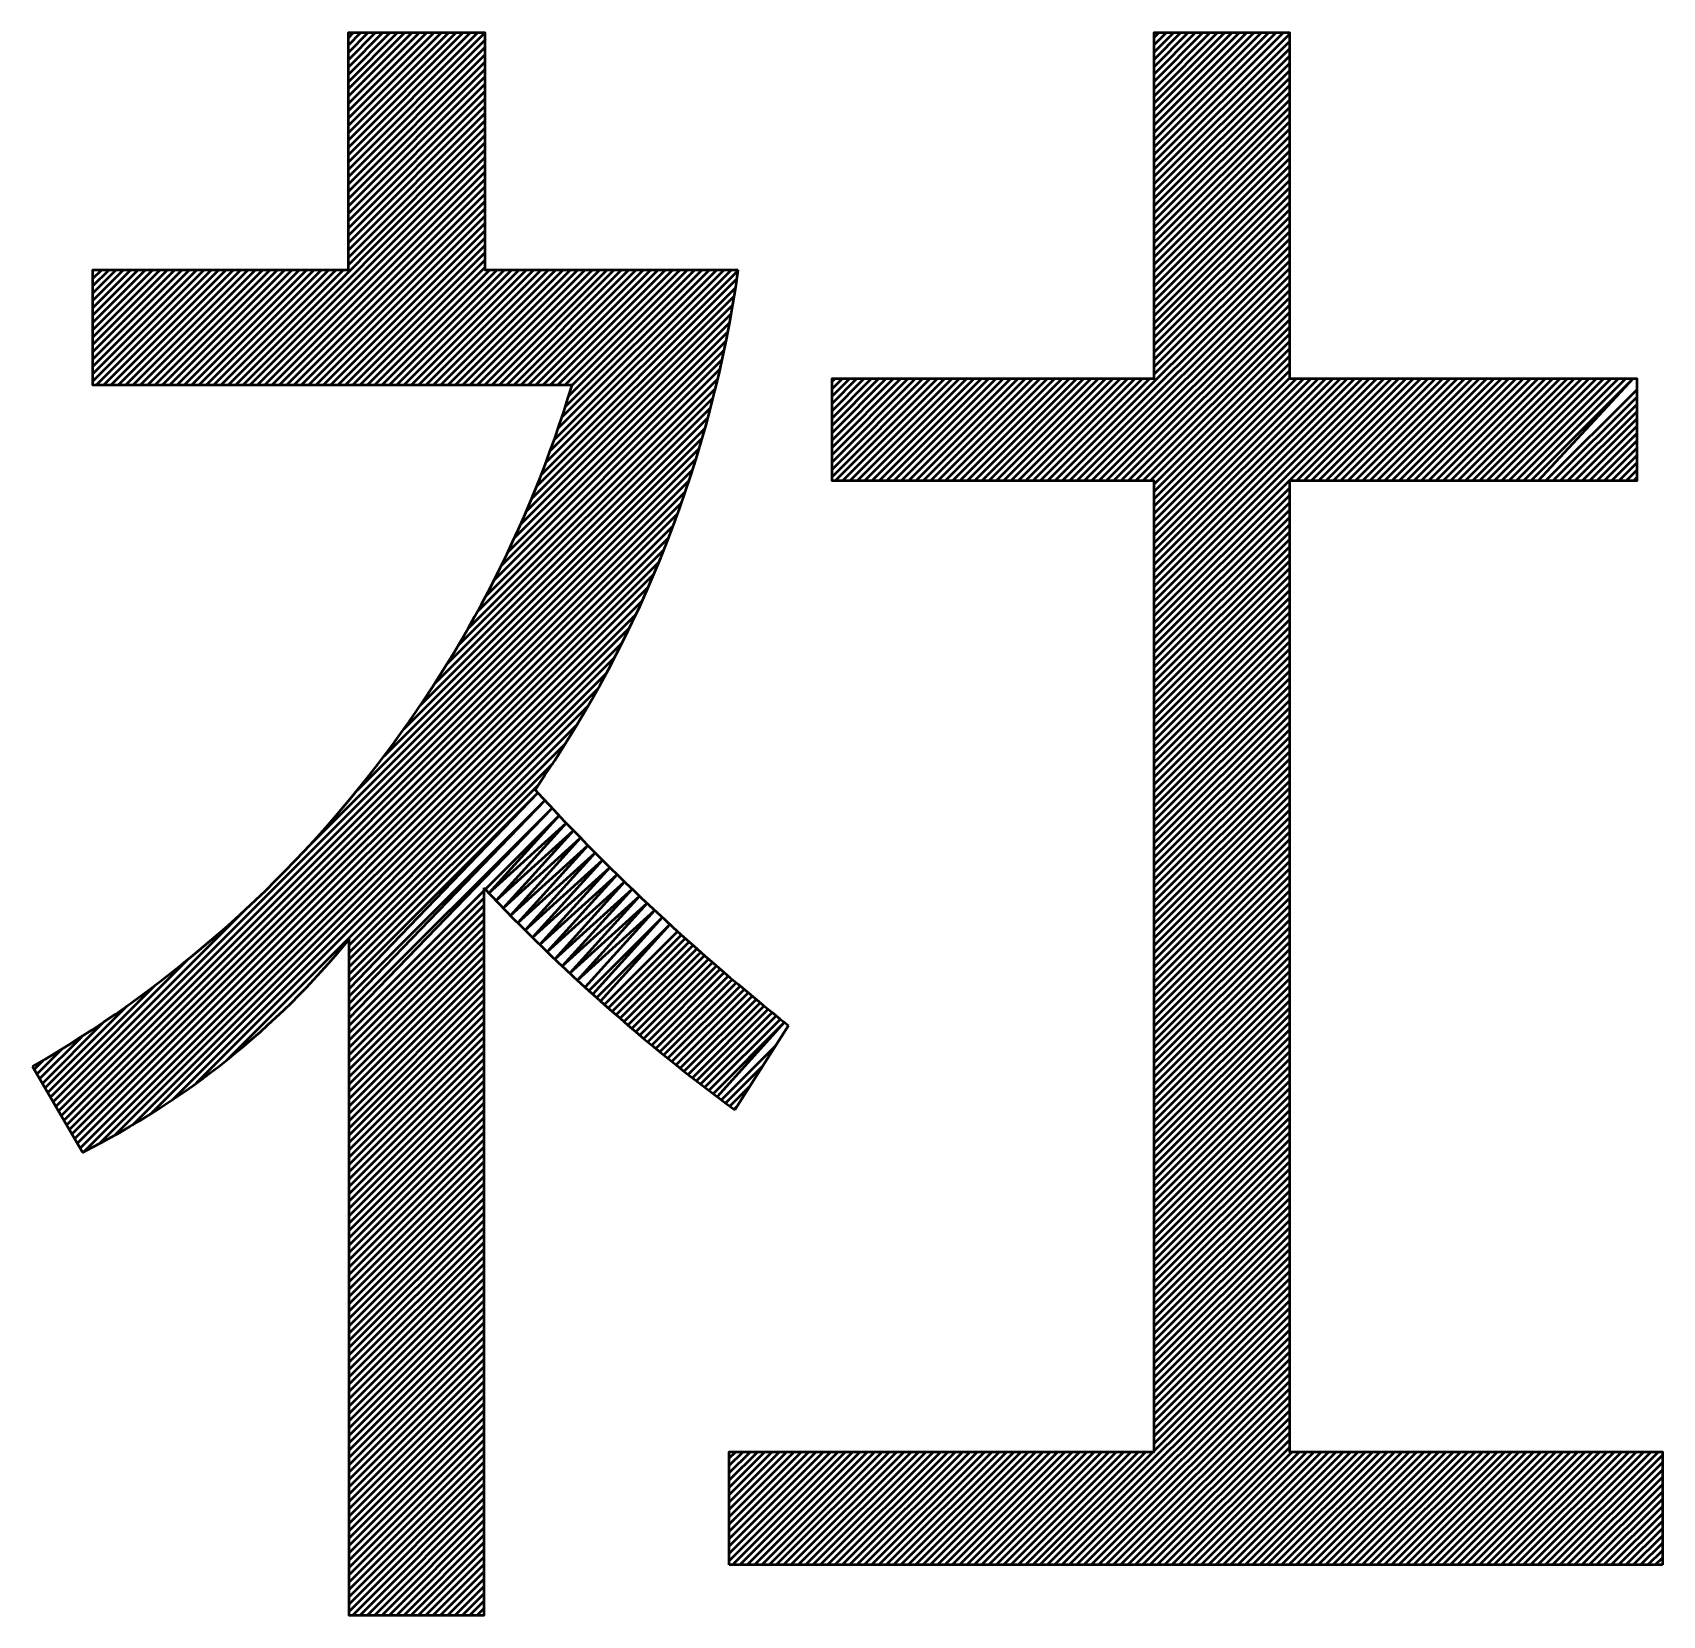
# Model space of a CAD drawing. Units: millimetres at full size, sheet at 1:50. Extents: x -14288 to 14412, y -10089 to 9986.
# Drawn here: x 1062.5 to 1344.8, y -9153 to -8878.9 of the extents above; entities that cross this region are included whole.
import ezdxf

# ---------------------------------------------------------------- set-up
doc = ezdxf.new("R2010")
doc.units = ezdxf.units.MM
doc.header["$LTSCALE"] = 50
doc.layers.add('2-8_図枠', color=251, linetype='Continuous', lineweight=50)

msp = doc.modelspace()

# ---------------------------------------------------------------- linework, layer by layer
at = {"layer": '2-8_図枠'}
for p, q in [((1117.24, -8879.75), (1118.13, -8878.85)), ((1117.24, -8881.01), (1119.4, -8878.85)), ((1117.24, -8882.28), (1120.67, -8878.85)), ((1117.24, -8883.55), (1121.93, -8878.85)), ((1117.24, -8884.82), (1123.2, -8878.85)), ((1117.24, -8886.09), (1124.47, -8878.85)), ((1117.24, -8887.36), (1125.74, -8878.85)), ((1117.24, -8888.62), (1127.01, -8878.85)), ((1117.24, -8889.89), (1128.28, -8878.85)), ((1117.24, -8891.16), (1129.54, -8878.85)), ((1117.24, -8892.43), (1130.81, -8878.85)), ((1117.24, -8893.7), (1132.08, -8878.85)), ((1117.24, -8894.97), (1133.35, -8878.85)), ((1117.24, -8896.23), (1134.62, -8878.85)), ((1117.24, -8897.5), (1135.89, -8878.85)), ((1117.24, -8898.77), (1137.15, -8878.85)), ((1117.24, -8900.04), (1138.42, -8878.85)), ((1117.24, -8901.31), (1139.69, -8878.85)), ((1117.24, -8902.58), (1140.89, -8878.92)), ((1117.24, -8903.84), (1140.89, -8880.19)), ((1256.81, -8879.69), (1257.65, -8878.85)), ((1256.81, -8880.96), (1258.92, -8878.85)), ((1256.81, -8882.23), (1260.19, -8878.85)), ((1256.81, -8883.49), (1261.45, -8878.85)), ((1256.81, -8884.76), (1262.72, -8878.85)), ((1256.81, -8886.03), (1263.99, -8878.85)), ((1256.81, -8887.3), (1265.26, -8878.85)), ((1256.81, -8888.57), (1266.53, -8878.85)), ((1256.81, -8889.84), (1267.8, -8878.85)), ((1256.81, -8891.1), (1269.06, -8878.85)), ((1256.81, -8892.37), (1270.33, -8878.85)), ((1256.81, -8893.64), (1271.6, -8878.85)), ((1256.81, -8894.91), (1272.87, -8878.85)), ((1256.81, -8896.18), (1274.14, -8878.85)), ((1256.81, -8897.45), (1275.41, -8878.85)), ((1256.81, -8898.71), (1276.67, -8878.85)), ((1256.81, -8899.98), (1277.94, -8878.85)), ((1256.81, -8901.25), (1279.21, -8878.85)), ((1256.81, -8902.52), (1280.22, -8879.11)), ((1256.81, -8903.79), (1280.22, -8880.38)), ((1117.24, -8905.11), (1140.89, -8881.45)), ((1117.24, -8906.38), (1140.89, -8882.72)), ((1256.81, -8905.06), (1280.22, -8881.65)), ((1256.81, -8906.33), (1280.22, -8882.92)), ((1117.24, -8907.65), (1140.89, -8883.99)), ((1117.24, -8908.92), (1140.89, -8885.26)), ((1256.81, -8907.59), (1280.22, -8884.19)), ((1256.81, -8908.86), (1280.22, -8885.45)), ((1117.24, -8910.19), (1140.89, -8886.53)), ((1117.24, -8911.45), (1140.89, -8887.8)), ((1256.81, -8910.13), (1280.22, -8886.72)), ((1256.81, -8911.4), (1280.22, -8887.99)), ((1117.24, -8912.72), (1140.89, -8889.06)), ((1117.24, -8913.99), (1140.89, -8890.33)), ((1117.24, -8915.26), (1140.89, -8891.6)), ((1256.81, -8912.67), (1280.22, -8889.26)), ((1256.81, -8913.94), (1280.22, -8890.53)), ((1256.81, -8915.2), (1280.22, -8891.8)), ((1117.24, -8916.53), (1140.89, -8892.87)), ((1117.24, -8917.8), (1140.89, -8894.14)), ((1256.81, -8916.47), (1280.22, -8893.06)), ((1256.81, -8917.74), (1280.22, -8894.33)), ((1097.67, -8939.9), (1140.89, -8896.67)), ((1117.24, -8919.06), (1140.89, -8895.41)), ((1256.81, -8919.01), (1280.22, -8895.6)), ((1256.81, -8920.28), (1280.22, -8896.87)), ((1098.94, -8939.9), (1140.89, -8897.94)), ((1100.2, -8939.9), (1140.89, -8899.21)), ((1256.81, -8921.55), (1280.22, -8898.14)), ((1256.81, -8922.81), (1280.22, -8899.41)), ((1101.47, -8939.9), (1140.89, -8900.48)), ((1102.74, -8939.9), (1140.89, -8901.75)), ((1104.01, -8939.9), (1140.89, -8903.02)), ((1256.81, -8924.08), (1280.22, -8900.67)), ((1256.81, -8925.35), (1280.22, -8901.94)), ((1105.28, -8939.9), (1140.89, -8904.29)), ((1106.55, -8939.9), (1140.89, -8905.55)), ((1256.81, -8926.62), (1280.22, -8903.21)), ((1256.81, -8927.89), (1280.22, -8904.48)), ((1256.81, -8929.16), (1280.22, -8905.75)), ((1107.81, -8939.9), (1140.89, -8906.82)), ((1109.08, -8939.9), (1140.89, -8908.09)), ((1256.81, -8930.42), (1280.22, -8907.02)), ((1256.81, -8931.69), (1280.22, -8908.28)), ((1110.35, -8939.9), (1140.89, -8909.36)), ((1111.62, -8939.9), (1140.89, -8910.63)), ((1256.81, -8932.96), (1280.22, -8909.55)), ((1256.81, -8934.23), (1280.22, -8910.82)), ((1112.89, -8939.9), (1140.89, -8911.9)), ((1114.16, -8939.9), (1140.89, -8913.16)), ((1115.42, -8939.9), (1140.89, -8914.43)), ((1256.81, -8935.5), (1280.22, -8912.09)), ((1256.81, -8936.77), (1280.22, -8913.36)), ((1116.69, -8939.9), (1140.89, -8915.7)), ((1117.96, -8939.9), (1140.89, -8916.97)), ((1239.61, -8956.51), (1280.22, -8915.89)), ((1240.88, -8956.51), (1280.22, -8917.16)), ((1256.81, -8938.03), (1280.22, -8914.63)), ((1072.98, -8921.47), (1074.52, -8919.93)), ((1072.98, -8922.73), (1075.79, -8919.93)), ((1072.98, -8924), (1077.05, -8919.93)), ((1072.98, -8925.27), (1078.32, -8919.93)), ((1072.98, -8926.54), (1079.59, -8919.93)), ((1072.98, -8927.81), (1080.86, -8919.93)), ((1072.98, -8929.08), (1082.13, -8919.93)), ((1072.98, -8930.34), (1083.4, -8919.93)), ((1072.98, -8931.61), (1084.66, -8919.93)), ((1072.98, -8932.88), (1085.93, -8919.93)), ((1072.98, -8934.15), (1087.2, -8919.93)), ((1072.98, -8935.42), (1088.47, -8919.93)), ((1072.98, -8936.69), (1089.74, -8919.93)), ((1072.98, -8937.95), (1091.01, -8919.93)), ((1072.98, -8939.22), (1092.27, -8919.93)), ((1073.57, -8939.9), (1093.54, -8919.93)), ((1074.84, -8939.9), (1094.81, -8919.93)), ((1076.1, -8939.9), (1096.08, -8919.93)), ((1077.37, -8939.9), (1097.35, -8919.93)), ((1078.64, -8939.9), (1098.62, -8919.93)), ((1079.91, -8939.9), (1099.89, -8919.93)), ((1081.18, -8939.9), (1101.15, -8919.93)), ((1082.45, -8939.9), (1102.42, -8919.93)), ((1083.71, -8939.9), (1103.69, -8919.93)), ((1084.98, -8939.9), (1104.96, -8919.93)), ((1086.25, -8939.9), (1106.23, -8919.93)), ((1087.52, -8939.9), (1107.5, -8919.93)), ((1088.79, -8939.9), (1108.76, -8919.93)), ((1090.06, -8939.9), (1110.03, -8919.93)), ((1091.33, -8939.9), (1111.3, -8919.93)), ((1092.59, -8939.9), (1112.57, -8919.93)), ((1093.86, -8939.9), (1113.84, -8919.93)), ((1095.13, -8939.9), (1115.11, -8919.93)), ((1096.4, -8939.9), (1116.37, -8919.93)), ((1119.23, -8939.9), (1140.89, -8918.24)), ((1120.5, -8939.9), (1140.89, -8919.51)), ((1121.77, -8939.9), (1141.74, -8919.93)), ((1123.03, -8939.9), (1143.01, -8919.93)), ((1124.3, -8939.9), (1144.28, -8919.93)), ((1125.57, -8939.9), (1145.55, -8919.93)), ((1126.84, -8939.9), (1146.81, -8919.93)), ((1128.11, -8939.9), (1148.08, -8919.93)), ((1129.38, -8939.9), (1149.35, -8919.93)), ((1130.64, -8939.9), (1150.62, -8919.93)), ((1131.91, -8939.9), (1151.89, -8919.93)), ((1133.18, -8939.9), (1153.16, -8919.93)), ((1134.45, -8939.9), (1154.43, -8919.93)), ((1135.72, -8939.9), (1155.69, -8919.93)), ((1136.99, -8939.9), (1156.96, -8919.93)), ((1138.26, -8939.9), (1158.23, -8919.93)), ((1139.52, -8939.9), (1159.5, -8919.93)), ((1140.79, -8939.9), (1160.77, -8919.93)), ((1142.06, -8939.9), (1162.04, -8919.93)), ((1143.33, -8939.9), (1163.3, -8919.93)), ((1144.6, -8939.9), (1164.57, -8919.93)), ((1145.87, -8939.9), (1165.84, -8919.93)), ((1147.13, -8939.9), (1167.11, -8919.93)), ((1148.4, -8939.9), (1168.38, -8919.93)), ((1149.67, -8939.9), (1169.65, -8919.93)), ((1150.94, -8939.9), (1170.91, -8919.93)), ((1151.46, -8953.33), (1184.76, -8920.03)), ((1152.21, -8939.9), (1172.18, -8919.93)), ((1152.21, -8951.31), (1183.6, -8919.93)), ((1152.92, -8949.33), (1182.33, -8919.93)), ((1153.48, -8939.9), (1173.45, -8919.93)), ((1153.6, -8947.39), (1181.06, -8919.93)), ((1154.24, -8945.48), (1179.79, -8919.93)), ((1154.74, -8939.9), (1174.72, -8919.93)), ((1154.85, -8943.6), (1178.52, -8919.93)), ((1155.44, -8941.74), (1177.26, -8919.93)), ((1155.99, -8939.92), (1175.99, -8919.93)), ((1242.15, -8956.51), (1280.22, -8918.43)), ((1243.41, -8956.51), (1280.22, -8919.7)), ((1150.67, -8955.39), (1184.55, -8921.51)), ((1244.68, -8956.51), (1280.22, -8920.97)), ((1245.95, -8956.51), (1280.22, -8922.24)), ((1148.96, -8959.63), (1184.08, -8924.51)), ((1149.84, -8957.49), (1184.32, -8923.01)), ((1247.22, -8956.51), (1280.22, -8923.5)), ((1248.49, -8956.51), (1280.22, -8924.77)), ((1147.05, -8964.08), (1183.56, -8927.57)), ((1148.03, -8961.83), (1183.83, -8926.03)), ((1249.76, -8956.51), (1280.22, -8926.04)), ((1251.02, -8956.51), (1280.22, -8927.31)), ((1144.9, -8968.77), (1182.99, -8930.68)), ((1146.01, -8966.39), (1183.28, -8929.12)), ((1252.29, -8956.51), (1280.22, -8928.58)), ((1253.56, -8956.51), (1280.22, -8929.85)), ((1254.83, -8956.51), (1280.22, -8931.11)), ((1142.45, -8973.76), (1182.35, -8933.86)), ((1143.71, -8971.23), (1182.68, -8932.26)), ((1256.1, -8956.51), (1280.22, -8932.38)), ((1256.81, -8957.06), (1280.22, -8933.65)), ((1141.09, -8976.39), (1182, -8935.47)), ((1256.81, -8958.33), (1280.22, -8934.92)), ((1256.81, -8959.6), (1280.22, -8936.19)), ((1138.02, -8981.99), (1181.26, -8938.75)), ((1139.62, -8979.13), (1181.64, -8937.1)), ((1201.01, -8939.3), (1201.53, -8938.78)), ((1201.01, -8940.57), (1202.8, -8938.78)), ((1201.01, -8941.84), (1204.07, -8938.78)), ((1201.01, -8943.11), (1205.33, -8938.78)), ((1201.01, -8944.37), (1206.6, -8938.78)), ((1201.01, -8945.64), (1207.87, -8938.78)), ((1201.01, -8946.91), (1209.14, -8938.78)), ((1201.01, -8948.18), (1210.41, -8938.78)), ((1201.01, -8949.45), (1211.68, -8938.78)), ((1201.01, -8950.72), (1212.94, -8938.78)), ((1201.01, -8951.98), (1214.21, -8938.78)), ((1201.01, -8953.25), (1215.48, -8938.78)), ((1201.01, -8954.52), (1216.75, -8938.78)), ((1201.01, -8955.79), (1218.02, -8938.78)), ((1201.56, -8956.51), (1219.29, -8938.78)), ((1202.83, -8956.51), (1220.55, -8938.78)), ((1204.09, -8956.51), (1221.82, -8938.78)), ((1205.36, -8956.51), (1223.09, -8938.78)), ((1206.63, -8956.51), (1224.36, -8938.78)), ((1207.9, -8956.51), (1225.63, -8938.78)), ((1209.17, -8956.51), (1226.9, -8938.78)), ((1210.44, -8956.51), (1228.16, -8938.78)), ((1211.71, -8956.51), (1229.43, -8938.78)), ((1212.97, -8956.51), (1230.7, -8938.78)), ((1214.24, -8956.51), (1231.97, -8938.78)), ((1215.51, -8956.51), (1233.24, -8938.78)), ((1216.78, -8956.51), (1234.51, -8938.78)), ((1218.05, -8956.51), (1235.77, -8938.78)), ((1219.32, -8956.51), (1237.04, -8938.78)), ((1220.58, -8956.51), (1238.31, -8938.78)), ((1221.85, -8956.51), (1239.58, -8938.78)), ((1223.12, -8956.51), (1240.85, -8938.78)), ((1224.39, -8956.51), (1242.12, -8938.78)), ((1225.66, -8956.51), (1243.39, -8938.78)), ((1226.93, -8956.51), (1244.65, -8938.78)), ((1228.19, -8956.51), (1245.92, -8938.78)), ((1229.46, -8956.51), (1247.19, -8938.78)), ((1230.73, -8956.51), (1248.46, -8938.78)), ((1232, -8956.51), (1249.73, -8938.78)), ((1233.27, -8956.51), (1251, -8938.78)), ((1234.54, -8956.51), (1252.26, -8938.78)), ((1235.8, -8956.51), (1253.53, -8938.78)), ((1237.07, -8956.51), (1254.8, -8938.78)), ((1238.34, -8956.51), (1256.07, -8938.78)), ((1256.81, -8960.87), (1280.22, -8937.46)), ((1256.81, -8962.13), (1280.22, -8938.73)), ((1256.81, -8963.4), (1281.44, -8938.78)), ((1256.81, -8964.67), (1282.7, -8938.78)), ((1256.81, -8965.94), (1283.97, -8938.78)), ((1256.81, -8967.21), (1285.24, -8938.78)), ((1256.81, -8968.48), (1286.51, -8938.78)), ((1256.81, -8969.74), (1287.78, -8938.78)), ((1256.81, -8971.01), (1289.05, -8938.78)), ((1256.81, -8972.28), (1290.31, -8938.78)), ((1256.81, -8973.55), (1291.58, -8938.78)), ((1256.81, -8974.82), (1292.85, -8938.78)), ((1256.81, -8976.09), (1294.12, -8938.78)), ((1256.81, -8977.35), (1295.39, -8938.78)), ((1256.81, -8978.62), (1296.66, -8938.78)), ((1256.81, -8979.89), (1297.93, -8938.78)), ((1281.47, -8956.51), (1299.19, -8938.78)), ((1282.73, -8956.51), (1300.46, -8938.78)), ((1284, -8956.51), (1301.73, -8938.78)), ((1285.27, -8956.51), (1303, -8938.78)), ((1286.54, -8956.51), (1304.27, -8938.78)), ((1287.81, -8956.51), (1305.54, -8938.78)), ((1289.08, -8956.51), (1306.8, -8938.78)), ((1290.34, -8956.51), (1308.07, -8938.78)), ((1291.61, -8956.51), (1309.34, -8938.78)), ((1292.88, -8956.51), (1310.61, -8938.78)), ((1294.15, -8956.51), (1311.88, -8938.78)), ((1295.42, -8956.51), (1313.15, -8938.78)), ((1296.69, -8956.51), (1314.41, -8938.78)), ((1297.95, -8956.51), (1315.68, -8938.78)), ((1299.22, -8956.51), (1316.95, -8938.78)), ((1300.49, -8956.51), (1318.22, -8938.78)), ((1301.76, -8956.51), (1319.49, -8938.78)), ((1303.03, -8956.51), (1320.76, -8938.78)), ((1304.3, -8956.51), (1322.02, -8938.78)), ((1305.56, -8956.51), (1323.29, -8938.78)), ((1306.83, -8956.51), (1324.56, -8938.78)), ((1308.1, -8956.51), (1325.83, -8938.78)), ((1309.37, -8956.51), (1327.1, -8938.78)), ((1310.64, -8956.51), (1328.37, -8938.78)), ((1311.91, -8956.51), (1329.63, -8938.78)), ((1313.17, -8956.51), (1330.9, -8938.78)), ((1314.44, -8956.51), (1332.17, -8938.78)), ((1315.71, -8956.51), (1333.44, -8938.78)), ((1316.98, -8956.51), (1334.71, -8938.78)), ((1318.25, -8956.51), (1335.98, -8938.78)), ((1319.52, -8956.51), (1337.24, -8938.78)), ((1320.79, -8956.51), (1338.51, -8938.78)), ((1134.35, -8988.2), (1180.44, -8942.1)), ((1136.28, -8985), (1180.86, -8940.42)), ((1324.59, -8956.51), (1340.4, -8940.7)), ((1325.86, -8956.51), (1340.4, -8941.97)), ((1132.2, -8991.62), (1180.01, -8943.81)), ((1327.13, -8956.51), (1340.4, -8943.24)), ((1328.4, -8956.51), (1340.4, -8944.51)), ((1126.9, -8999.46), (1179.07, -8947.29)), ((1129.75, -8995.33), (1179.55, -8945.54)), ((1329.66, -8956.51), (1340.4, -8945.77)), ((1330.93, -8956.51), (1340.4, -8947.04)), ((1332.2, -8956.51), (1340.4, -8948.31)), ((1118.8, -9010.09), (1178.03, -8950.86)), ((1123.42, -9004.2), (1178.56, -8949.06)), ((1333.47, -8956.51), (1340.4, -8949.58)), ((1334.74, -8956.51), (1340.4, -8950.85)), ((1110.47, -9019.69), (1177.48, -8952.68)), ((1336.01, -8956.51), (1340.4, -8952.12)), ((1337.27, -8956.51), (1340.4, -8953.38)), ((1066.57, -9064.86), (1176.9, -8954.53)), ((1067.03, -9065.67), (1176.29, -8956.41)), ((1338.54, -8956.51), (1340.4, -8954.65)), ((1339.81, -8956.51), (1340.4, -8955.92)), ((1067.5, -9066.47), (1175.65, -8958.32)), ((1256.81, -8981.16), (1280.22, -8957.75)), ((1256.81, -8982.43), (1280.22, -8959.02)), ((1067.96, -9067.27), (1174.98, -8960.25)), ((1068.43, -9068.07), (1174.27, -8962.23)), ((1256.81, -8983.7), (1280.22, -8960.29)), ((1256.81, -8984.96), (1280.22, -8961.56)), ((1068.89, -9068.88), (1173.53, -8964.24)), ((1256.81, -8986.23), (1280.22, -8962.82)), ((1256.81, -8987.5), (1280.22, -8964.09)), ((1069.36, -9069.68), (1172.76, -8966.28)), ((1256.81, -8988.77), (1280.22, -8965.36)), ((1256.81, -8990.04), (1280.22, -8966.63)), ((1256.81, -8991.31), (1280.22, -8967.9)), ((1069.82, -9070.48), (1171.94, -8968.37)), ((1070.29, -9071.29), (1171.07, -8970.5)), ((1256.81, -8992.57), (1280.22, -8969.17)), ((1256.81, -8993.84), (1280.22, -8970.43)), ((1070.76, -9072.09), (1170.16, -8972.68)), ((1256.81, -8995.11), (1280.22, -8971.7)), ((1256.81, -8996.38), (1280.22, -8972.97)), ((1071.46, -9072.65), (1169.19, -8974.92)), ((1256.81, -8997.65), (1280.22, -8974.24)), ((1256.81, -8998.92), (1280.22, -8975.51)), ((1074.08, -9071.3), (1168.17, -8977.21)), ((1256.81, -9000.18), (1280.22, -8976.78)), ((1256.81, -9001.45), (1280.22, -8978.04)), ((1256.81, -9002.72), (1280.22, -8979.31)), ((1076.86, -9069.79), (1167.09, -8979.56)), ((1079.84, -9068.07), (1165.94, -8981.98)), ((1256.81, -9003.99), (1280.22, -8980.58)), ((1256.81, -9005.26), (1280.22, -8981.85)), ((1083.09, -9066.1), (1164.71, -8984.48)), ((1256.81, -9006.53), (1280.22, -8983.12)), ((1256.81, -9007.8), (1280.22, -8984.39)), ((1086.7, -9063.75), (1163.39, -8987.06)), ((1256.81, -9009.06), (1280.22, -8985.65)), ((1256.81, -9010.33), (1280.22, -8986.92)), ((1090.89, -9060.84), (1161.98, -8989.75)), ((1256.81, -9011.6), (1280.22, -8988.19)), ((1256.81, -9012.87), (1280.22, -8989.46)), ((1096.18, -9056.81), (1160.45, -8992.54)), ((1256.81, -9014.14), (1280.22, -8990.73)), ((1256.81, -9015.41), (1280.22, -8992)), ((1256.81, -9016.67), (1280.22, -8993.27)), ((1117.42, -9036.84), (1158.79, -8995.47)), ((1256.81, -9017.94), (1280.22, -8994.53)), ((1256.81, -9019.21), (1280.22, -8995.8)), ((1117.42, -9038.11), (1156.96, -8998.56)), ((1256.81, -9020.48), (1280.22, -8997.07)), ((1256.81, -9021.75), (1280.22, -8998.34)), ((1117.42, -9039.37), (1154.95, -9001.85)), ((1256.81, -9023.02), (1280.22, -8999.61)), ((1256.81, -9024.28), (1280.22, -9000.88)), ((1256.81, -9025.55), (1280.22, -9002.14)), ((1256.81, -9026.82), (1280.22, -9003.41)), ((1256.81, -9028.09), (1280.22, -9004.68)), ((1117.42, -9040.64), (1152.69, -9005.37)), ((1256.81, -9029.36), (1280.22, -9005.95)), ((1256.81, -9030.63), (1280.22, -9007.22)), ((1117.42, -9041.91), (1150.11, -9009.23)), ((1256.81, -9031.89), (1280.22, -9008.49)), ((1256.81, -9033.16), (1280.22, -9009.75)), ((1256.81, -9034.43), (1280.22, -9011.02)), ((1256.81, -9035.7), (1280.22, -9012.29)), ((1256.81, -9036.97), (1280.22, -9013.56)), ((1256.81, -9038.24), (1280.22, -9014.83)), ((1256.81, -9039.5), (1280.22, -9016.1)), ((1256.81, -9040.77), (1280.22, -9017.36)), ((1256.81, -9042.04), (1280.22, -9018.63)), ((1256.81, -9043.31), (1280.22, -9019.9)), ((1256.81, -9044.58), (1280.22, -9021.17)), ((1256.81, -9045.85), (1280.22, -9022.44)), ((1256.81, -9047.11), (1280.22, -9023.71)), ((1256.81, -9048.38), (1280.22, -9024.97)), ((1256.81, -9049.65), (1280.22, -9026.24)), ((1117.41, -9052.07), (1140.71, -9028.77)), ((1117.41, -9053.33), (1140.71, -9030.04)), ((1256.81, -9050.92), (1280.22, -9027.51)), ((1256.81, -9052.19), (1280.22, -9028.78)), ((1256.81, -9053.46), (1280.22, -9030.05)), ((1066.1, -9064.06), (1099.13, -9031.03)), ((1117.41, -9054.6), (1140.71, -9031.31)), ((1117.41, -9055.87), (1140.71, -9032.58)), ((1256.81, -9054.72), (1280.22, -9031.32)), ((1256.81, -9055.99), (1280.22, -9032.58)), ((1117.41, -9057.14), (1140.71, -9033.85)), ((1117.41, -9058.41), (1140.71, -9035.11)), ((1161.59, -9047.21), (1174.25, -9034.54)), ((1162.26, -9047.81), (1174.92, -9035.15)), ((1162.94, -9048.4), (1175.59, -9035.75)), ((1256.81, -9057.26), (1280.22, -9033.85)), ((1256.81, -9058.53), (1280.22, -9035.12)), ((1117.41, -9059.68), (1140.71, -9036.38)), ((1117.41, -9060.95), (1140.71, -9037.65)), ((1163.61, -9048.99), (1176.26, -9036.35)), ((1164.29, -9049.58), (1176.93, -9036.94)), ((1164.97, -9050.17), (1177.6, -9037.54)), ((1165.66, -9050.75), (1178.27, -9038.14)), ((1256.81, -9059.8), (1280.22, -9036.39)), ((1256.81, -9061.07), (1280.22, -9037.66)), ((1065.63, -9063.26), (1089.52, -9039.37)), ((1117.41, -9062.22), (1140.71, -9038.92)), ((1117.41, -9063.49), (1140.71, -9040.19)), ((1117.41, -9064.76), (1140.71, -9041.46)), ((1166.34, -9051.34), (1178.95, -9038.73)), ((1167.03, -9051.92), (1179.62, -9039.32)), ((1167.72, -9052.5), (1180.3, -9039.91)), ((1168.41, -9053.08), (1180.98, -9040.5)), ((1169.1, -9053.65), (1181.66, -9041.09)), ((1256.81, -9062.34), (1280.22, -9038.93)), ((1256.81, -9063.6), (1280.22, -9040.19)), ((1256.81, -9064.87), (1280.22, -9041.46)), ((1065.17, -9062.45), (1083.64, -9043.98)), ((1117.41, -9066.02), (1140.71, -9042.73)), ((1117.41, -9067.29), (1140.71, -9043.99)), ((1169.79, -9054.23), (1182.35, -9041.67)), ((1170.49, -9054.8), (1183.03, -9042.26)), ((1171.18, -9055.37), (1183.72, -9042.84)), ((1171.88, -9055.94), (1184.4, -9043.42)), ((1172.58, -9056.51), (1185.09, -9044)), ((1256.81, -9066.14), (1280.22, -9042.73)), ((1256.81, -9067.41), (1280.22, -9044)), ((1117.4, -9069.83), (1140.71, -9046.53)), ((1117.41, -9068.56), (1140.71, -9045.26)), ((1173.28, -9057.08), (1185.78, -9044.58)), ((1173.99, -9057.64), (1186.47, -9045.16)), ((1174.69, -9058.2), (1187.17, -9045.73)), ((1175.4, -9058.76), (1187.86, -9046.31)), ((1176.11, -9059.32), (1188.56, -9046.88)), ((1256.81, -9068.68), (1280.22, -9045.27)), ((1256.81, -9069.95), (1280.22, -9046.54)), ((1064.7, -9061.65), (1078.89, -9047.46)), ((1117.4, -9071.1), (1140.71, -9047.8)), ((1117.4, -9072.37), (1140.71, -9049.07)), ((1176.82, -9059.88), (1189.25, -9047.45)), ((1177.54, -9060.43), (1189.95, -9048.02)), ((1178.25, -9060.99), (1190.65, -9048.59)), ((1178.97, -9061.54), (1191.36, -9049.15)), ((1179.69, -9062.09), (1192.06, -9049.72)), ((1256.81, -9071.21), (1280.22, -9047.81)), ((1256.81, -9072.48), (1280.22, -9049.07)), ((1063.77, -9060.05), (1071.05, -9052.77)), ((1064.24, -9060.85), (1074.77, -9050.32)), ((1117.4, -9073.64), (1140.71, -9050.34)), ((1117.4, -9074.91), (1140.71, -9051.6)), ((1184.15, -9065.43), (1193.45, -9050.83)), ((1256.81, -9073.75), (1280.22, -9050.34)), ((1256.81, -9075.02), (1280.22, -9051.61)), ((1063.31, -9059.24), (1067.63, -9054.92)), ((1117.4, -9076.18), (1140.71, -9052.87)), ((1117.4, -9077.45), (1140.71, -9054.14)), ((1117.4, -9078.72), (1140.71, -9055.41)), ((1181.85, -9063.73), (1191.17, -9054.41)), ((1256.81, -9076.29), (1280.22, -9052.88)), ((1256.81, -9077.56), (1280.22, -9054.15)), ((1256.81, -9078.82), (1280.22, -9055.42)), ((1062.55, -9057.94), (1071.17, -9072.8)), ((1062.84, -9058.44), (1064.44, -9056.84)), ((1117.4, -9079.98), (1140.71, -9056.68)), ((1117.4, -9081.25), (1140.71, -9057.95)), ((1182.58, -9064.27), (1188.95, -9057.9)), ((1256.81, -9080.09), (1280.22, -9056.68)), ((1256.81, -9081.36), (1280.22, -9057.95)), ((1117.4, -9082.52), (1140.71, -9059.21)), ((1117.4, -9083.79), (1140.71, -9060.48)), ((1256.81, -9082.63), (1280.22, -9059.22)), ((1256.81, -9083.9), (1280.22, -9060.49)), ((1117.4, -9085.06), (1140.71, -9061.75)), ((1117.4, -9086.33), (1140.71, -9063.02)), ((1183.31, -9064.81), (1186.72, -9061.39)), ((1256.81, -9085.17), (1280.22, -9061.76)), ((1256.81, -9086.43), (1280.22, -9063.03)), ((1117.39, -9088.87), (1140.71, -9065.56)), ((1117.39, -9090.14), (1140.71, -9066.82)), ((1117.4, -9087.6), (1140.71, -9064.29)), ((1184.04, -9065.35), (1184.5, -9064.89)), ((1256.81, -9087.7), (1280.22, -9064.29)), ((1256.81, -9088.97), (1280.22, -9065.56)), ((1256.81, -9090.24), (1280.22, -9066.83)), ((1117.39, -9091.41), (1140.71, -9068.09)), ((1117.39, -9092.67), (1140.71, -9069.36)), ((1256.81, -9091.51), (1280.22, -9068.1)), ((1256.81, -9092.78), (1280.22, -9069.37)), ((1117.39, -9093.94), (1140.71, -9070.63)), ((1117.39, -9095.21), (1140.71, -9071.9)), ((1256.81, -9094.04), (1280.22, -9070.64)), ((1256.81, -9095.31), (1280.22, -9071.9)), ((1117.39, -9096.48), (1140.71, -9073.17)), ((1117.39, -9097.75), (1140.71, -9074.43)), ((1256.81, -9096.58), (1280.22, -9073.17)), ((1256.81, -9097.85), (1280.22, -9074.44)), ((1117.39, -9099.02), (1140.71, -9075.7)), ((1117.39, -9100.29), (1140.71, -9076.97)), ((1256.81, -9099.12), (1280.22, -9075.71)), ((1256.81, -9100.39), (1280.22, -9076.98)), ((1117.39, -9101.56), (1140.71, -9078.24)), ((1117.39, -9102.83), (1140.71, -9079.51)), ((1117.39, -9104.1), (1140.71, -9080.78)), ((1256.81, -9101.65), (1280.22, -9078.25)), ((1256.81, -9102.92), (1280.22, -9079.51)), ((1256.81, -9104.19), (1280.22, -9080.78)), ((1117.39, -9105.37), (1140.71, -9082.04)), ((1117.39, -9106.63), (1140.71, -9083.31)), ((1256.81, -9105.46), (1280.22, -9082.05)), ((1256.81, -9106.73), (1280.22, -9083.32)), ((1117.38, -9107.9), (1140.71, -9084.58)), ((1117.38, -9109.17), (1140.71, -9085.85)), ((1256.81, -9108), (1280.22, -9084.59)), ((1256.81, -9109.26), (1280.22, -9085.86)), ((1117.38, -9110.44), (1140.71, -9087.12)), ((1117.38, -9111.71), (1140.71, -9088.39)), ((1256.81, -9110.53), (1280.22, -9087.12)), ((1256.81, -9111.8), (1280.22, -9088.39)), ((1117.38, -9112.98), (1140.71, -9089.65)), ((1117.38, -9114.25), (1140.71, -9090.92)), ((1117.38, -9115.52), (1140.71, -9092.19)), ((1256.81, -9113.07), (1280.22, -9089.66)), ((1256.81, -9114.34), (1280.22, -9090.93)), ((1256.81, -9115.61), (1280.22, -9092.2)), ((1117.38, -9116.79), (1140.71, -9093.46)), ((1117.38, -9118.06), (1140.71, -9094.73)), ((1256.81, -9116.88), (1280.22, -9093.47)), ((1256.81, -9118.14), (1280.22, -9094.74)), ((1117.38, -9119.32), (1140.71, -9096)), ((1117.38, -9120.59), (1140.71, -9097.27)), ((1256.81, -9119.41), (1280.22, -9096)), ((1256.81, -9120.68), (1280.22, -9097.27)), ((1117.38, -9121.86), (1140.71, -9098.53)), ((1117.38, -9123.13), (1140.71, -9099.8)), ((1256.81, -9121.95), (1280.22, -9098.54)), ((1256.81, -9123.22), (1280.22, -9099.81)), ((1117.37, -9125.67), (1140.71, -9102.34)), ((1117.38, -9124.4), (1140.71, -9101.07)), ((1238.29, -9144.27), (1280.22, -9102.35)), ((1117.37, -9126.94), (1140.71, -9103.61)), ((1117.37, -9128.21), (1140.71, -9104.88)), ((1117.37, -9129.48), (1140.71, -9106.14)), ((1239.56, -9144.27), (1280.22, -9103.61)), ((1240.83, -9144.27), (1280.22, -9104.88)), ((1242.1, -9144.27), (1280.22, -9106.15)), ((1117.37, -9130.75), (1140.71, -9107.41)), ((1117.37, -9132.02), (1140.71, -9108.68)), ((1243.37, -9144.27), (1280.22, -9107.42)), ((1244.64, -9144.27), (1280.22, -9108.69)), ((1117.37, -9133.28), (1140.71, -9109.95)), ((1117.37, -9134.55), (1140.71, -9111.22)), ((1245.9, -9144.27), (1280.22, -9109.96)), ((1247.17, -9144.27), (1280.22, -9111.22)), ((1117.37, -9135.82), (1140.71, -9112.49)), ((1117.37, -9137.09), (1140.71, -9113.75)), ((1248.44, -9144.27), (1280.22, -9112.49)), ((1249.71, -9144.27), (1280.22, -9113.76)), ((1117.37, -9138.36), (1140.71, -9115.02)), ((1117.37, -9139.63), (1140.71, -9116.29)), ((1117.37, -9140.9), (1140.71, -9117.56)), ((1250.98, -9144.27), (1280.22, -9115.03)), ((1252.25, -9144.27), (1280.22, -9116.3)), ((1253.51, -9144.27), (1280.22, -9117.57)), ((1117.37, -9142.17), (1140.71, -9118.83)), ((1117.37, -9143.44), (1140.71, -9120.1)), ((1254.78, -9144.27), (1280.22, -9118.83)), ((1256.05, -9144.27), (1280.22, -9120.1)), ((1117.36, -9144.71), (1140.71, -9121.36)), ((1117.36, -9145.97), (1140.71, -9122.63)), ((1257.32, -9144.27), (1280.22, -9121.37)), ((1258.59, -9144.27), (1280.22, -9122.64)), ((1117.36, -9147.24), (1140.71, -9123.9)), ((1117.36, -9148.51), (1140.71, -9125.17)), ((1183.22, -9125.78), (1184.33, -9124.67)), ((1183.22, -9127.05), (1185.6, -9124.67)), ((1183.22, -9128.32), (1186.87, -9124.67)), ((1183.22, -9129.59), (1188.13, -9124.67)), ((1183.22, -9130.86), (1189.4, -9124.67)), ((1183.22, -9132.13), (1190.67, -9124.67)), ((1183.22, -9133.39), (1191.94, -9124.67)), ((1183.22, -9134.66), (1193.21, -9124.67)), ((1183.22, -9135.93), (1194.48, -9124.67)), ((1183.22, -9137.2), (1195.74, -9124.67)), ((1183.22, -9138.47), (1197.01, -9124.67)), ((1183.22, -9139.74), (1198.28, -9124.67)), ((1183.22, -9141), (1199.55, -9124.67)), ((1183.22, -9142.27), (1200.82, -9124.67)), ((1183.22, -9143.54), (1202.09, -9124.67)), ((1183.75, -9144.27), (1203.35, -9124.67)), ((1185.02, -9144.27), (1204.62, -9124.67)), ((1186.29, -9144.27), (1205.89, -9124.67)), ((1187.56, -9144.27), (1207.16, -9124.67)), ((1188.83, -9144.27), (1208.43, -9124.67)), ((1190.1, -9144.27), (1209.7, -9124.67)), ((1191.36, -9144.27), (1210.96, -9124.67)), ((1192.63, -9144.27), (1212.23, -9124.67)), ((1193.9, -9144.27), (1213.5, -9124.67)), ((1195.17, -9144.27), (1214.77, -9124.67)), ((1196.44, -9144.27), (1216.04, -9124.67)), ((1197.71, -9144.27), (1217.31, -9124.67)), ((1198.97, -9144.27), (1218.57, -9124.67)), ((1200.24, -9144.27), (1219.84, -9124.67)), ((1201.51, -9144.27), (1221.11, -9124.67)), ((1202.78, -9144.27), (1222.38, -9124.67)), ((1204.05, -9144.27), (1223.65, -9124.67)), ((1205.32, -9144.27), (1224.92, -9124.67)), ((1206.58, -9144.27), (1226.18, -9124.67)), ((1207.85, -9144.27), (1227.45, -9124.67)), ((1209.12, -9144.27), (1228.72, -9124.67)), ((1210.39, -9144.27), (1229.99, -9124.67)), ((1211.66, -9144.27), (1231.26, -9124.67)), ((1212.93, -9144.27), (1232.53, -9124.67)), ((1214.19, -9144.27), (1233.79, -9124.67)), ((1215.46, -9144.27), (1235.06, -9124.67)), ((1216.73, -9144.27), (1236.33, -9124.67)), ((1218, -9144.27), (1237.6, -9124.67)), ((1219.27, -9144.27), (1238.87, -9124.67)), ((1220.54, -9144.27), (1240.14, -9124.67)), ((1221.8, -9144.27), (1241.41, -9124.67)), ((1223.07, -9144.27), (1242.67, -9124.67)), ((1224.34, -9144.27), (1243.94, -9124.67)), ((1225.61, -9144.27), (1245.21, -9124.67)), ((1226.88, -9144.27), (1246.48, -9124.67)), ((1228.15, -9144.27), (1247.75, -9124.67)), ((1229.41, -9144.27), (1249.02, -9124.67)), ((1230.68, -9144.27), (1250.28, -9124.67)), ((1231.95, -9144.27), (1251.55, -9124.67)), ((1233.22, -9144.27), (1252.82, -9124.67)), ((1234.49, -9144.27), (1254.09, -9124.67)), ((1235.76, -9144.27), (1255.36, -9124.67)), ((1259.86, -9144.27), (1280.22, -9123.91)), ((1261.12, -9144.27), (1280.72, -9124.67)), ((1262.39, -9144.27), (1281.99, -9124.67)), ((1263.66, -9144.27), (1283.26, -9124.67)), ((1264.93, -9144.27), (1284.53, -9124.67)), ((1266.2, -9144.27), (1285.8, -9124.67)), ((1267.47, -9144.27), (1287.07, -9124.67)), ((1268.73, -9144.27), (1288.33, -9124.67)), ((1270, -9144.27), (1289.6, -9124.67)), ((1271.27, -9144.27), (1290.87, -9124.67)), ((1272.54, -9144.27), (1292.14, -9124.67)), ((1273.81, -9144.27), (1293.41, -9124.67)), ((1275.08, -9144.27), (1294.68, -9124.67)), ((1276.34, -9144.27), (1295.95, -9124.67)), ((1277.61, -9144.27), (1297.21, -9124.67)), ((1278.88, -9144.27), (1298.48, -9124.67)), ((1280.15, -9144.27), (1299.75, -9124.67)), ((1281.42, -9144.27), (1301.02, -9124.67)), ((1282.69, -9144.27), (1302.29, -9124.67)), ((1283.95, -9144.27), (1303.56, -9124.67)), ((1285.22, -9144.27), (1304.82, -9124.67)), ((1286.49, -9144.27), (1306.09, -9124.67)), ((1287.76, -9144.27), (1307.36, -9124.67)), ((1289.03, -9144.27), (1308.63, -9124.67)), ((1290.3, -9144.27), (1309.9, -9124.67)), ((1291.56, -9144.27), (1311.17, -9124.67)), ((1292.83, -9144.27), (1312.43, -9124.67)), ((1294.1, -9144.27), (1313.7, -9124.67)), ((1295.37, -9144.27), (1314.97, -9124.67)), ((1296.64, -9144.27), (1316.24, -9124.67)), ((1297.91, -9144.27), (1317.51, -9124.67)), ((1299.18, -9144.27), (1318.78, -9124.67)), ((1300.44, -9144.27), (1320.04, -9124.67)), ((1301.71, -9144.27), (1321.31, -9124.67)), ((1302.98, -9144.27), (1322.58, -9124.67)), ((1304.25, -9144.27), (1323.85, -9124.67)), ((1305.52, -9144.27), (1325.12, -9124.67)), ((1306.79, -9144.27), (1326.39, -9124.67)), ((1308.05, -9144.27), (1327.65, -9124.67)), ((1309.32, -9144.27), (1328.92, -9124.67)), ((1310.59, -9144.27), (1330.19, -9124.67)), ((1311.86, -9144.27), (1331.46, -9124.67)), ((1313.13, -9144.27), (1332.73, -9124.67)), ((1314.4, -9144.27), (1334, -9124.67)), ((1315.66, -9144.27), (1335.26, -9124.67)), ((1316.93, -9144.27), (1336.53, -9124.67)), ((1318.2, -9144.27), (1337.8, -9124.67)), ((1319.47, -9144.27), (1339.07, -9124.67)), ((1320.74, -9144.27), (1340.34, -9124.67)), ((1322.01, -9144.27), (1341.61, -9124.67)), ((1323.27, -9144.27), (1342.87, -9124.67)), ((1324.54, -9144.27), (1344.14, -9124.67)), ((1325.81, -9144.27), (1344.83, -9125.26)), ((1117.36, -9149.78), (1140.71, -9126.44)), ((1117.36, -9151.05), (1140.71, -9127.71)), ((1117.36, -9152.32), (1140.71, -9128.97)), ((1327.08, -9144.27), (1344.83, -9126.52)), ((1328.35, -9144.27), (1344.83, -9127.79)), ((1117.94, -9153.01), (1140.71, -9130.24)), ((1119.21, -9153.01), (1140.71, -9131.51)), ((1329.62, -9144.27), (1344.83, -9129.06)), ((1330.88, -9144.27), (1344.83, -9130.33)), ((1332.15, -9144.27), (1344.83, -9131.6)), ((1120.47, -9153.01), (1140.71, -9132.78)), ((1121.74, -9153.01), (1140.71, -9134.05)), ((1333.42, -9144.27), (1344.83, -9132.87)), ((1334.69, -9144.27), (1344.83, -9134.13)), ((1123.01, -9153.01), (1140.71, -9135.32)), ((1124.28, -9153.01), (1140.71, -9136.58)), ((1335.96, -9144.27), (1344.83, -9135.4)), ((1337.23, -9144.27), (1344.83, -9136.67)), ((1125.55, -9153.01), (1140.71, -9137.85)), ((1126.82, -9153.01), (1140.71, -9139.12)), ((1338.49, -9144.27), (1344.83, -9137.94)), ((1339.76, -9144.27), (1344.83, -9139.21)), ((1128.08, -9153.01), (1140.71, -9140.39)), ((1129.35, -9153.01), (1140.71, -9141.66)), ((1130.62, -9153.01), (1140.71, -9142.93)), ((1341.03, -9144.27), (1344.83, -9140.48)), ((1342.3, -9144.27), (1344.83, -9141.74)), ((1343.57, -9144.27), (1344.83, -9143.01)), ((1131.89, -9153.01), (1140.71, -9144.19)), ((1133.16, -9153.01), (1140.71, -9145.46)), ((1344.83, -9144.27), (1183.22, -9144.27)), ((1134.43, -9153.01), (1140.71, -9146.73)), ((1135.69, -9153.01), (1140.71, -9148)), ((1136.96, -9153.01), (1140.71, -9149.27)), ((1138.23, -9153.01), (1140.71, -9150.54)), ((1139.5, -9153.01), (1140.71, -9151.81))]:
    msp.add_line(p, q, dxfattribs=at)
for points in [[(1156, -8939.9), (1072.98, -8939.9), (1072.98, -8919.93), (1117.24, -8919.93), (1117.24, -8878.85), (1140.89, -8878.85), (1140.89, -8919.93), (1184.78, -8919.93)], [(1183.22, -9144.27), (1183.22, -9124.67), (1256.81, -9124.67), (1256.81, -8956.51), (1201.01, -8956.51), (1201.01, -8938.78), (1256.81, -8938.78), (1256.81, -8878.85), (1280.22, -8878.85), (1280.22, -8938.78), (1340.4, -8938.78), (1340.4, -8956.51), (1280.22, -8956.51), (1280.22, -9124.67), (1344.83, -9124.67), (1344.83, -9144.27)], [(1322.05, -8956.51), (1339.78, -8938.78), (1323.32, -8956.51)], [(1117.42, -9043.18), (1150.06, -9010.54), (1117.42, -9044.45)], [(1117.42, -9045.72), (1151.28, -9011.86), (1117.42, -9046.99)], [(1117.42, -9048.26), (1152.51, -9013.17), (1117.42, -9049.53)], [(1117.41, -9050.8), (1140.71, -9027.5), (1153.74, -9014.47), (1141.58, -9027.9), (1154.98, -9015.77), (1142.82, -9029.2), (1156.22, -9017.07), (1144.06, -9030.49), (1157.47, -9018.35), (1145.32, -9031.77), (1158.72, -9019.63), (1146.58, -9033.05), (1159.98, -9020.91), (1147.85, -9034.32), (1161.25, -9022.18), (1149.12, -9035.58), (1162.53, -9023.44), (1150.4, -9036.83), (1163.8, -9024.7), (1151.69, -9038.08), (1165.09, -9025.95), (1152.99, -9039.32), (1166.38, -9027.2), (1154.29, -9040.55), (1167.68, -9028.44), (1155.6, -9041.78), (1168.98, -9029.67), (1156.92, -9043), (1170.29, -9030.9), (1158.24, -9044.21)], [(1140.71, -9026.98), (1140.71, -9153.01), (1117.36, -9153.01), (1117.36, -9035.84)], [(1158.91, -9044.82), (1171.61, -9032.12), (1159.58, -9045.42)], [(1160.24, -9046.02), (1172.93, -9033.33), (1160.91, -9046.62)], [(1180.41, -9062.64), (1192.77, -9050.28), (1181.13, -9063.18)], [(1237.02, -9144.27), (1256.63, -9124.67), (1280.22, -9101.08)]]:
    msp.add_lwpolyline(points, dxfattribs=at)
for centre, radius, start, end in [((978.12, -8891.07), 208.66, 325.252, 352.052), ((960.87, -8881.44), 203.69, 299.945, 343.321), ((1428.99, -8753.64), 379.2, 222.535, 231.601), ((1374.73, -8806.34), 321.64, 223.315, 233.664), ((1007.65, -8945.87), 141.94, 296.584, 320.66)]:
    msp.add_arc(centre, radius, start, end, dxfattribs=at)

doc.saveas('drawing.dxf')
